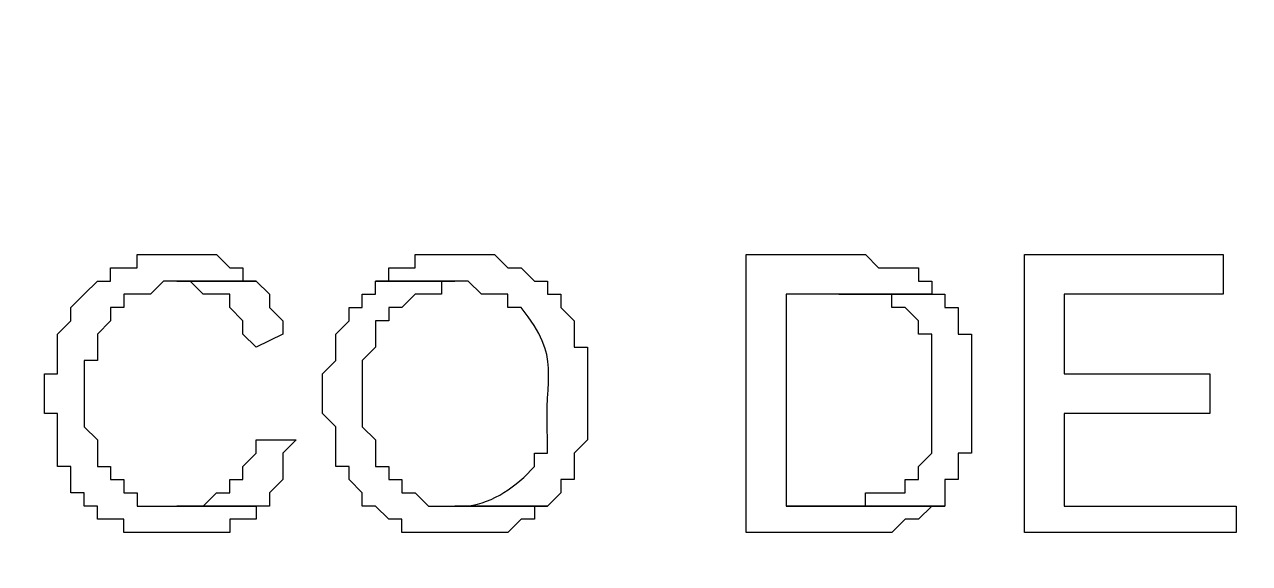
# Model space of a CAD drawing. Header units: millimetres. Extents: x 3165 to 8716, y -1118 to 2802.
# Drawn here: x 4602.86 to 4635.37, y -427.97 to -413.66 of the extents above; entities that cross this region are included whole.
import ezdxf

# ---------------------------------------------------------------- set-up
doc = ezdxf.new("R2010")
doc.units = ezdxf.units.MM
doc.layers.add('Camada 1', color=7, linetype='Continuous')

msp = doc.modelspace()

# ---------------------------------------------------------------- linework, layer by layer
at = {"layer": 'Camada 1', "lineweight": 9}
msp.add_open_spline([(4575.28, -465.804), (4575.28, -465.804), (4575.28, -387.794), (4575.28, -387.794), (4575.28, -387.794), (4575.28, -387.794), (4690.888, -387.794), (4690.888, -387.794), (4690.888, -387.794), (4690.888, -387.794), (4690.888, -465.804), (4690.888, -465.804), (4690.888, -465.804), (4690.888, -465.804), (4575.28, -465.804), (4575.28, -465.804)], degree=3, knots=[0, 0, 0, 0, 0.2, 0.2, 0.2, 0.2, 0.4, 0.4, 0.4, 0.4, 0.6, 0.6, 0.6, 0.6, 1, 1, 1, 1], dxfattribs=at)
at = {"layer": 'Camada 1'}
for points, knots in [([(4606.905, -419.772), (4606.905, -419.772), (4605.851, -419.772), (4605.851, -419.772), (4605.851, -419.772), (4605.851, -419.772), (4605.851, -420.124), (4605.851, -420.124), (4605.851, -420.124), (4605.851, -420.124), (4605.149, -420.124), (4605.149, -420.124), (4605.149, -420.124), (4605.149, -420.124), (4605.149, -420.474), (4605.149, -420.474), (4605.149, -420.474), (4605.149, -420.474), (4604.797, -420.474), (4604.797, -420.474), (4604.797, -420.474), (4604.797, -420.474), (4604.445, -420.826), (4604.445, -420.826), (4604.445, -420.826), (4604.445, -420.826), (4604.094, -421.178), (4604.094, -421.178), (4604.094, -421.178), (4604.094, -421.178), (4604.094, -421.528), (4604.094, -421.528), (4604.094, -421.528), (4604.094, -421.528), (4603.743, -421.88), (4603.743, -421.88), (4603.743, -421.88), (4603.743, -421.88), (4603.743, -422.934), (4603.743, -422.934), (4603.743, -422.934), (4603.743, -422.934), (4603.391, -422.934), (4603.391, -422.934), (4603.391, -422.934), (4603.391, -422.934), (4603.391, -423.989), (4603.391, -423.989), (4603.391, -423.989), (4603.391, -423.989), (4603.743, -423.989), (4603.743, -423.989), (4603.743, -423.989), (4603.743, -423.989), (4603.743, -425.395), (4603.743, -425.395), (4603.743, -425.395), (4603.743, -425.395), (4604.094, -425.395), (4604.094, -425.395), (4604.094, -425.395), (4604.094, -425.395), (4604.094, -426.097), (4604.094, -426.097), (4604.094, -426.097), (4604.094, -426.097), (4604.445, -426.097), (4604.445, -426.097), (4604.445, -426.097), (4604.445, -426.097), (4604.445, -426.449), (4604.445, -426.449), (4604.445, -426.449), (4604.445, -426.449), (4604.797, -426.449), (4604.797, -426.449), (4604.797, -426.449), (4604.797, -426.449), (4604.797, -426.799), (4604.797, -426.799), (4604.797, -426.799), (4604.797, -426.799), (4605.499, -426.799), (4605.499, -426.799), (4605.499, -426.799), (4605.499, -426.799), (4605.499, -427.151), (4605.499, -427.151), (4605.499, -427.151), (4605.499, -427.151), (4605.851, -427.151), (4605.851, -427.151), (4605.851, -427.151), (4606.553, -427.151), (4607.257, -427.151), (4607.959, -427.151), (4607.959, -427.151), (4607.959, -427.151), (4608.311, -427.151), (4608.311, -427.151), (4608.311, -427.151), (4608.311, -427.151), (4608.311, -426.799), (4608.311, -426.799), (4608.311, -426.799), (4608.311, -426.799), (4609.013, -426.799), (4609.013, -426.799), (4609.013, -426.799), (4609.013, -426.799), (4609.013, -426.449), (4609.013, -426.449), (4609.013, -426.449), (4609.013, -426.449), (4605.851, -426.449), (4605.851, -426.449), (4605.851, -426.449), (4605.851, -426.449), (4605.851, -426.097), (4605.851, -426.097), (4605.851, -426.097), (4605.851, -426.097), (4605.499, -426.097), (4605.499, -426.097), (4605.499, -426.097), (4605.499, -426.097), (4605.499, -425.745), (4605.499, -425.745), (4605.499, -425.745), (4605.499, -425.745), (4605.149, -425.745), (4605.149, -425.745), (4605.149, -425.745), (4605.149, -425.745), (4605.149, -425.395), (4605.149, -425.395), (4605.149, -425.395), (4605.149, -425.395), (4604.797, -425.395), (4604.797, -425.395), (4604.797, -425.395), (4604.797, -425.395), (4604.797, -424.691), (4604.797, -424.691), (4604.797, -424.691), (4604.797, -424.691), (4604.445, -424.341), (4604.445, -424.341), (4604.445, -424.341), (4604.445, -424.341), (4604.445, -422.582), (4604.445, -422.582), (4604.445, -422.582), (4604.445, -422.582), (4604.797, -422.582), (4604.797, -422.582), (4604.797, -422.582), (4604.797, -422.582), (4604.797, -421.88), (4604.797, -421.88), (4604.797, -421.88), (4604.797, -421.88), (4605.149, -421.528), (4605.149, -421.528), (4605.149, -421.528), (4605.149, -421.528), (4605.149, -421.178), (4605.149, -421.178), (4605.149, -421.178), (4605.149, -421.178), (4605.499, -421.178), (4605.499, -421.178), (4605.499, -421.178), (4605.499, -421.178), (4605.499, -420.826), (4605.499, -420.826), (4605.499, -420.826), (4605.499, -420.826), (4606.203, -420.826), (4606.203, -420.826), (4606.203, -420.826), (4606.203, -420.826), (4606.553, -420.474), (4606.553, -420.474), (4606.553, -420.474), (4606.553, -420.474), (4609.013, -420.474), (4609.013, -420.474), (4609.013, -420.474), (4609.013, -420.474), (4608.661, -420.474), (4608.661, -420.474), (4608.661, -420.474), (4608.661, -420.474), (4608.661, -420.124), (4608.661, -420.124), (4608.661, -420.124), (4608.661, -420.124), (4608.311, -420.124), (4608.311, -420.124), (4608.311, -420.124), (4608.311, -420.124), (4607.959, -419.772), (4607.959, -419.772), (4607.959, -419.772), (4607.959, -419.772), (4607.257, -419.772), (4607.257, -419.772), (4607.257, -419.772), (4607.257, -419.772), (4606.905, -419.772), (4606.905, -419.772)], [0, 0, 0, 0, 0.018519, 0.018519, 0.018519, 0.018519, 0.037037, 0.037037, 0.037037, 0.037037, 0.055556, 0.055556, 0.055556, 0.055556, 0.074074, 0.074074, 0.074074, 0.074074, 0.092593, 0.092593, 0.092593, 0.092593, 0.111111, 0.111111, 0.111111, 0.111111, 0.12963, 0.12963, 0.12963, 0.12963, 0.148148, 0.148148, 0.148148, 0.148148, 0.166667, 0.166667, 0.166667, 0.166667, 0.185185, 0.185185, 0.185185, 0.185185, 0.203704, 0.203704, 0.203704, 0.203704, 0.222222, 0.222222, 0.222222, 0.222222, 0.240741, 0.240741, 0.240741, 0.240741, 0.259259, 0.259259, 0.259259, 0.259259, 0.277778, 0.277778, 0.277778, 0.277778, 0.296296, 0.296296, 0.296296, 0.296296, 0.314815, 0.314815, 0.314815, 0.314815, 0.333333, 0.333333, 0.333333, 0.333333, 0.351852, 0.351852, 0.351852, 0.351852, 0.37037, 0.37037, 0.37037, 0.37037, 0.388889, 0.388889, 0.388889, 0.388889, 0.407407, 0.407407, 0.407407, 0.407407, 0.425926, 0.425926, 0.425926, 0.425926, 0.444444, 0.444444, 0.444444, 0.444444, 0.462963, 0.462963, 0.462963, 0.462963, 0.481481, 0.481481, 0.481481, 0.481481, 0.5, 0.5, 0.5, 0.5, 0.518519, 0.518519, 0.518519, 0.518519, 0.537037, 0.537037, 0.537037, 0.537037, 0.555556, 0.555556, 0.555556, 0.555556, 0.574074, 0.574074, 0.574074, 0.574074, 0.592593, 0.592593, 0.592593, 0.592593, 0.611111, 0.611111, 0.611111, 0.611111, 0.62963, 0.62963, 0.62963, 0.62963, 0.648148, 0.648148, 0.648148, 0.648148, 0.666667, 0.666667, 0.666667, 0.666667, 0.685185, 0.685185, 0.685185, 0.685185, 0.703704, 0.703704, 0.703704, 0.703704, 0.722222, 0.722222, 0.722222, 0.722222, 0.740741, 0.740741, 0.740741, 0.740741, 0.759259, 0.759259, 0.759259, 0.759259, 0.777778, 0.777778, 0.777778, 0.777778, 0.796296, 0.796296, 0.796296, 0.796296, 0.814815, 0.814815, 0.814815, 0.814815, 0.833333, 0.833333, 0.833333, 0.833333, 0.851852, 0.851852, 0.851852, 0.851852, 0.87037, 0.87037, 0.87037, 0.87037, 0.888889, 0.888889, 0.888889, 0.888889, 0.907407, 0.907407, 0.907407, 0.907407, 0.925926, 0.925926, 0.925926, 0.925926, 0.944444, 0.944444, 0.944444, 0.944444, 0.962963, 0.962963, 0.962963, 0.962963, 1, 1, 1, 1]), ([(4614.284, -419.772), (4614.284, -419.772), (4613.23, -419.772), (4613.23, -419.772), (4613.23, -419.772), (4613.23, -419.772), (4613.23, -420.124), (4613.23, -420.124), (4613.23, -420.124), (4613.23, -420.124), (4612.528, -420.124), (4612.528, -420.124), (4612.528, -420.124), (4612.528, -420.124), (4612.528, -420.474), (4612.528, -420.474), (4612.528, -420.474), (4612.528, -420.474), (4612.176, -420.474), (4612.176, -420.474), (4612.176, -420.474), (4612.176, -420.474), (4614.636, -420.474), (4614.636, -420.474), (4614.636, -420.474), (4614.636, -420.474), (4614.987, -420.826), (4614.987, -420.826), (4614.987, -420.826), (4614.987, -420.826), (4615.69, -420.826), (4615.69, -420.826), (4615.69, -420.826), (4615.69, -420.826), (4615.69, -421.178), (4615.69, -421.178), (4615.69, -421.178), (4615.69, -421.178), (4616.041, -421.178), (4616.041, -421.178), (4616.041, -421.178), (4617.148, -422.559), (4616.633, -422.916), (4616.745, -424.691), (4616.745, -424.691), (4616.745, -424.691), (4616.745, -425.043), (4616.745, -425.043), (4616.745, -425.043), (4616.745, -425.043), (4616.393, -425.043), (4616.393, -425.043), (4616.393, -425.043), (4616.393, -425.043), (4616.393, -425.395), (4616.393, -425.395), (4616.393, -425.395), (4615.913, -425.939), (4615.304, -426.349), (4614.636, -426.449), (4614.636, -426.449), (4614.636, -426.449), (4614.284, -426.449), (4614.284, -426.449), (4614.284, -426.449), (4614.284, -426.449), (4616.745, -426.449), (4616.745, -426.449), (4616.745, -426.449), (4616.745, -426.449), (4617.095, -426.097), (4617.095, -426.097), (4617.095, -426.097), (4617.095, -426.097), (4617.095, -425.745), (4617.095, -425.745), (4617.095, -425.745), (4617.095, -425.745), (4617.447, -425.745), (4617.447, -425.745), (4617.447, -425.745), (4617.447, -425.745), (4617.447, -425.043), (4617.447, -425.043), (4617.447, -425.043), (4617.447, -425.043), (4617.799, -424.691), (4617.799, -424.691), (4617.799, -424.691), (4617.799, -424.691), (4617.799, -422.232), (4617.799, -422.232), (4617.799, -422.232), (4617.799, -422.232), (4617.447, -422.232), (4617.447, -422.232), (4617.447, -422.232), (4617.447, -422.232), (4617.447, -421.528), (4617.447, -421.528), (4617.447, -421.528), (4617.447, -421.528), (4617.095, -421.178), (4617.095, -421.178), (4617.095, -421.178), (4617.095, -421.178), (4617.095, -420.826), (4617.095, -420.826), (4617.095, -420.826), (4617.095, -420.826), (4616.745, -420.826), (4616.745, -420.826), (4616.745, -420.826), (4616.745, -420.826), (4616.745, -420.474), (4616.745, -420.474), (4616.745, -420.474), (4616.745, -420.474), (4616.393, -420.474), (4616.393, -420.474), (4616.393, -420.474), (4616.393, -420.474), (4616.041, -420.124), (4616.041, -420.124), (4616.041, -420.124), (4616.041, -420.124), (4615.69, -420.124), (4615.69, -420.124), (4615.69, -420.124), (4615.69, -420.124), (4615.339, -419.772), (4615.339, -419.772), (4615.339, -419.772), (4615.339, -419.772), (4614.636, -419.772), (4614.636, -419.772), (4614.636, -419.772), (4614.636, -419.772), (4614.284, -419.772), (4614.284, -419.772)], [0, 0, 0, 0, 0.027778, 0.027778, 0.027778, 0.027778, 0.055556, 0.055556, 0.055556, 0.055556, 0.083333, 0.083333, 0.083333, 0.083333, 0.111111, 0.111111, 0.111111, 0.111111, 0.138889, 0.138889, 0.138889, 0.138889, 0.166667, 0.166667, 0.166667, 0.166667, 0.194444, 0.194444, 0.194444, 0.194444, 0.222222, 0.222222, 0.222222, 0.222222, 0.25, 0.25, 0.25, 0.25, 0.277778, 0.277778, 0.277778, 0.277778, 0.305556, 0.305556, 0.305556, 0.305556, 0.333333, 0.333333, 0.333333, 0.333333, 0.361111, 0.361111, 0.361111, 0.361111, 0.388889, 0.388889, 0.388889, 0.388889, 0.416667, 0.416667, 0.416667, 0.416667, 0.444444, 0.444444, 0.444444, 0.444444, 0.472222, 0.472222, 0.472222, 0.472222, 0.5, 0.5, 0.5, 0.5, 0.527778, 0.527778, 0.527778, 0.527778, 0.555556, 0.555556, 0.555556, 0.555556, 0.583333, 0.583333, 0.583333, 0.583333, 0.611111, 0.611111, 0.611111, 0.611111, 0.638889, 0.638889, 0.638889, 0.638889, 0.666667, 0.666667, 0.666667, 0.666667, 0.694444, 0.694444, 0.694444, 0.694444, 0.722222, 0.722222, 0.722222, 0.722222, 0.75, 0.75, 0.75, 0.75, 0.777778, 0.777778, 0.777778, 0.777778, 0.805556, 0.805556, 0.805556, 0.805556, 0.833333, 0.833333, 0.833333, 0.833333, 0.861111, 0.861111, 0.861111, 0.861111, 0.888889, 0.888889, 0.888889, 0.888889, 0.916667, 0.916667, 0.916667, 0.916667, 0.944444, 0.944444, 0.944444, 0.944444, 1, 1, 1, 1]), ([(4624.474, -419.772), (4624.474, -419.772), (4622.016, -419.772), (4622.016, -419.772), (4622.016, -419.772), (4622.016, -419.772), (4622.016, -427.151), (4622.016, -427.151), (4622.016, -427.151), (4622.016, -427.151), (4625.88, -427.151), (4625.88, -427.151), (4625.88, -427.151), (4625.88, -427.151), (4626.232, -426.799), (4626.232, -426.799), (4626.232, -426.799), (4626.232, -426.799), (4626.583, -426.799), (4626.583, -426.799), (4626.583, -426.799), (4626.583, -426.799), (4626.935, -426.449), (4626.935, -426.449), (4626.935, -426.449), (4626.935, -426.449), (4627.286, -426.449), (4627.286, -426.449), (4627.286, -426.449), (4627.286, -426.449), (4623.07, -426.449), (4623.07, -426.449), (4623.07, -426.449), (4623.07, -426.449), (4623.07, -420.826), (4623.07, -420.826), (4623.07, -420.826), (4623.07, -420.826), (4626.935, -420.826), (4626.935, -420.826), (4626.935, -420.826), (4626.935, -420.826), (4626.935, -420.474), (4626.935, -420.474), (4626.935, -420.474), (4626.935, -420.474), (4626.583, -420.474), (4626.583, -420.474), (4626.583, -420.474), (4626.583, -420.474), (4626.583, -420.124), (4626.583, -420.124), (4626.583, -420.124), (4626.583, -420.124), (4625.528, -420.124), (4625.528, -420.124), (4625.528, -420.124), (4625.528, -420.124), (4625.178, -419.772), (4625.178, -419.772), (4625.178, -419.772), (4625.178, -419.772), (4624.826, -419.772), (4624.826, -419.772), (4624.826, -419.772), (4624.826, -419.772), (4624.474, -419.772), (4624.474, -419.772)], [0, 0, 0, 0, 0.055556, 0.055556, 0.055556, 0.055556, 0.111111, 0.111111, 0.111111, 0.111111, 0.166667, 0.166667, 0.166667, 0.166667, 0.222222, 0.222222, 0.222222, 0.222222, 0.277778, 0.277778, 0.277778, 0.277778, 0.333333, 0.333333, 0.333333, 0.333333, 0.388889, 0.388889, 0.388889, 0.388889, 0.444444, 0.444444, 0.444444, 0.444444, 0.5, 0.5, 0.5, 0.5, 0.555556, 0.555556, 0.555556, 0.555556, 0.611111, 0.611111, 0.611111, 0.611111, 0.666667, 0.666667, 0.666667, 0.666667, 0.722222, 0.722222, 0.722222, 0.722222, 0.777778, 0.777778, 0.777778, 0.777778, 0.833333, 0.833333, 0.833333, 0.833333, 0.888889, 0.888889, 0.888889, 0.888889, 1, 1, 1, 1]), ([(4634.666, -419.772), (4634.666, -419.772), (4629.395, -419.772), (4629.395, -419.772), (4629.395, -419.772), (4629.395, -419.772), (4629.395, -427.151), (4629.395, -427.151), (4629.395, -427.151), (4629.395, -427.151), (4635.016, -427.151), (4635.016, -427.151), (4635.016, -427.151), (4635.016, -427.151), (4635.016, -426.449), (4635.016, -426.449), (4635.016, -426.449), (4635.016, -426.449), (4630.449, -426.449), (4630.449, -426.449), (4630.449, -426.449), (4630.449, -426.449), (4630.449, -423.989), (4630.449, -423.989), (4630.449, -423.989), (4630.449, -423.989), (4634.314, -423.989), (4634.314, -423.989), (4634.314, -423.989), (4634.314, -423.989), (4634.314, -422.934), (4634.314, -422.934), (4634.314, -422.934), (4634.314, -422.934), (4630.449, -422.934), (4630.449, -422.934), (4630.449, -422.934), (4630.449, -422.934), (4630.449, -420.826), (4630.449, -420.826), (4630.449, -420.826), (4630.449, -420.826), (4634.666, -420.826), (4634.666, -420.826), (4634.666, -420.826), (4634.666, -420.826), (4634.666, -419.772), (4634.666, -419.772)], [0, 0, 0, 0, 0.076923, 0.076923, 0.076923, 0.076923, 0.153846, 0.153846, 0.153846, 0.153846, 0.230769, 0.230769, 0.230769, 0.230769, 0.307692, 0.307692, 0.307692, 0.307692, 0.384615, 0.384615, 0.384615, 0.384615, 0.461538, 0.461538, 0.461538, 0.461538, 0.538462, 0.538462, 0.538462, 0.538462, 0.615385, 0.615385, 0.615385, 0.615385, 0.692308, 0.692308, 0.692308, 0.692308, 0.769231, 0.769231, 0.769231, 0.769231, 0.846154, 0.846154, 0.846154, 0.846154, 1, 1, 1, 1]), ([(4609.013, -420.474), (4609.013, -420.474), (4606.905, -420.474), (4606.905, -420.474), (4606.905, -420.474), (4606.905, -420.474), (4607.257, -420.474), (4607.257, -420.474), (4607.257, -420.474), (4607.257, -420.474), (4607.607, -420.826), (4607.607, -420.826), (4607.607, -420.826), (4607.607, -420.826), (4608.311, -420.826), (4608.311, -420.826), (4608.311, -420.826), (4608.311, -420.826), (4608.311, -421.178), (4608.311, -421.178), (4608.311, -421.178), (4608.311, -421.178), (4608.661, -421.528), (4608.661, -421.528), (4608.661, -421.528), (4608.661, -421.528), (4608.661, -421.88), (4608.661, -421.88), (4608.661, -421.88), (4608.661, -421.88), (4609.013, -422.232), (4609.013, -422.232), (4609.013, -422.232), (4609.013, -422.232), (4609.716, -421.88), (4609.716, -421.88), (4609.716, -421.88), (4609.716, -421.88), (4609.716, -421.528), (4609.716, -421.528), (4609.716, -421.528), (4609.716, -421.528), (4609.365, -421.178), (4609.365, -421.178), (4609.365, -421.178), (4609.365, -421.178), (4609.365, -420.826), (4609.365, -420.826), (4609.365, -420.826), (4609.365, -420.826), (4609.013, -420.474), (4609.013, -420.474)], [0, 0, 0, 0, 0.071429, 0.071429, 0.071429, 0.071429, 0.142857, 0.142857, 0.142857, 0.142857, 0.214286, 0.214286, 0.214286, 0.214286, 0.285714, 0.285714, 0.285714, 0.285714, 0.357143, 0.357143, 0.357143, 0.357143, 0.428571, 0.428571, 0.428571, 0.428571, 0.5, 0.5, 0.5, 0.5, 0.571429, 0.571429, 0.571429, 0.571429, 0.642857, 0.642857, 0.642857, 0.642857, 0.714286, 0.714286, 0.714286, 0.714286, 0.785714, 0.785714, 0.785714, 0.785714, 0.857143, 0.857143, 0.857143, 0.857143, 1, 1, 1, 1]), ([(4612.176, -420.474), (4612.176, -420.474), (4612.176, -420.826), (4612.176, -420.826), (4612.176, -420.826), (4612.176, -420.826), (4611.824, -420.826), (4611.824, -420.826), (4611.824, -420.826), (4611.824, -420.826), (4611.824, -421.178), (4611.824, -421.178), (4611.824, -421.178), (4611.824, -421.178), (4611.474, -421.178), (4611.474, -421.178), (4611.474, -421.178), (4611.474, -421.178), (4611.474, -421.528), (4611.474, -421.528), (4611.474, -421.528), (4611.474, -421.528), (4611.122, -421.88), (4611.122, -421.88), (4611.122, -421.88), (4611.122, -421.88), (4611.122, -422.582), (4611.122, -422.582), (4611.122, -422.582), (4611.122, -422.582), (4610.77, -422.934), (4610.77, -422.934), (4610.77, -422.934), (4610.77, -422.934), (4610.77, -423.989), (4610.77, -423.989), (4610.77, -423.989), (4610.77, -423.989), (4611.122, -424.341), (4611.122, -424.341), (4611.122, -424.341), (4611.122, -424.341), (4611.122, -425.395), (4611.122, -425.395), (4611.122, -425.395), (4611.122, -425.395), (4611.474, -425.395), (4611.474, -425.395), (4611.474, -425.395), (4611.474, -425.395), (4611.474, -425.745), (4611.474, -425.745), (4611.474, -425.745), (4611.474, -425.745), (4611.824, -426.097), (4611.824, -426.097), (4611.824, -426.097), (4611.824, -426.097), (4611.824, -426.449), (4611.824, -426.449), (4611.824, -426.449), (4611.824, -426.449), (4612.176, -426.449), (4612.176, -426.449), (4612.176, -426.449), (4612.176, -426.449), (4612.528, -426.799), (4612.528, -426.799), (4612.528, -426.799), (4612.528, -426.799), (4612.878, -426.799), (4612.878, -426.799), (4612.878, -426.799), (4612.878, -426.799), (4612.878, -427.151), (4612.878, -427.151), (4612.878, -427.151), (4612.878, -427.151), (4615.69, -427.151), (4615.69, -427.151), (4615.69, -427.151), (4615.69, -427.151), (4616.041, -426.799), (4616.041, -426.799), (4616.041, -426.799), (4616.041, -426.799), (4616.393, -426.799), (4616.393, -426.799), (4616.393, -426.799), (4616.393, -426.799), (4616.393, -426.449), (4616.393, -426.449), (4616.393, -426.449), (4616.393, -426.449), (4616.745, -426.449), (4616.745, -426.449), (4616.745, -426.449), (4616.745, -426.449), (4613.582, -426.449), (4613.582, -426.449), (4613.582, -426.449), (4613.582, -426.449), (4613.23, -426.097), (4613.23, -426.097), (4613.23, -426.097), (4613.23, -426.097), (4612.878, -426.097), (4612.878, -426.097), (4612.878, -426.097), (4612.878, -426.097), (4612.878, -425.745), (4612.878, -425.745), (4612.878, -425.745), (4612.878, -425.745), (4612.528, -425.745), (4612.528, -425.745), (4612.528, -425.745), (4612.528, -425.745), (4612.528, -425.395), (4612.528, -425.395), (4612.528, -425.395), (4612.528, -425.395), (4612.176, -425.395), (4612.176, -425.395), (4612.176, -425.395), (4612.176, -425.395), (4612.176, -424.691), (4612.176, -424.691), (4612.176, -424.691), (4612.176, -424.691), (4611.824, -424.341), (4611.824, -424.341), (4611.824, -424.341), (4611.824, -424.341), (4611.824, -422.582), (4611.824, -422.582), (4611.824, -422.582), (4611.824, -422.582), (4612.176, -422.232), (4612.176, -422.232), (4612.176, -422.232), (4612.176, -422.232), (4612.176, -421.528), (4612.176, -421.528), (4612.176, -421.528), (4612.176, -421.528), (4612.528, -421.528), (4612.528, -421.528), (4612.528, -421.528), (4612.528, -421.528), (4612.528, -421.178), (4612.528, -421.178), (4612.528, -421.178), (4612.528, -421.178), (4612.878, -421.178), (4612.878, -421.178), (4612.878, -421.178), (4612.878, -421.178), (4613.23, -420.826), (4613.23, -420.826), (4613.23, -420.826), (4613.23, -420.826), (4613.932, -420.826), (4613.932, -420.826), (4613.932, -420.826), (4613.932, -420.826), (4613.932, -420.474), (4613.932, -420.474), (4613.932, -420.474), (4613.932, -420.474), (4614.284, -420.474), (4614.284, -420.474), (4614.284, -420.474), (4614.284, -420.474), (4612.176, -420.474), (4612.176, -420.474)], [0, 0, 0, 0, 0.022222, 0.022222, 0.022222, 0.022222, 0.044444, 0.044444, 0.044444, 0.044444, 0.066667, 0.066667, 0.066667, 0.066667, 0.088889, 0.088889, 0.088889, 0.088889, 0.111111, 0.111111, 0.111111, 0.111111, 0.133333, 0.133333, 0.133333, 0.133333, 0.155556, 0.155556, 0.155556, 0.155556, 0.177778, 0.177778, 0.177778, 0.177778, 0.2, 0.2, 0.2, 0.2, 0.222222, 0.222222, 0.222222, 0.222222, 0.244444, 0.244444, 0.244444, 0.244444, 0.266667, 0.266667, 0.266667, 0.266667, 0.288889, 0.288889, 0.288889, 0.288889, 0.311111, 0.311111, 0.311111, 0.311111, 0.333333, 0.333333, 0.333333, 0.333333, 0.355556, 0.355556, 0.355556, 0.355556, 0.377778, 0.377778, 0.377778, 0.377778, 0.4, 0.4, 0.4, 0.4, 0.422222, 0.422222, 0.422222, 0.422222, 0.444444, 0.444444, 0.444444, 0.444444, 0.466667, 0.466667, 0.466667, 0.466667, 0.488889, 0.488889, 0.488889, 0.488889, 0.511111, 0.511111, 0.511111, 0.511111, 0.533333, 0.533333, 0.533333, 0.533333, 0.555556, 0.555556, 0.555556, 0.555556, 0.577778, 0.577778, 0.577778, 0.577778, 0.6, 0.6, 0.6, 0.6, 0.622222, 0.622222, 0.622222, 0.622222, 0.644444, 0.644444, 0.644444, 0.644444, 0.666667, 0.666667, 0.666667, 0.666667, 0.688889, 0.688889, 0.688889, 0.688889, 0.711111, 0.711111, 0.711111, 0.711111, 0.733333, 0.733333, 0.733333, 0.733333, 0.755556, 0.755556, 0.755556, 0.755556, 0.777778, 0.777778, 0.777778, 0.777778, 0.8, 0.8, 0.8, 0.8, 0.822222, 0.822222, 0.822222, 0.822222, 0.844444, 0.844444, 0.844444, 0.844444, 0.866667, 0.866667, 0.866667, 0.866667, 0.888889, 0.888889, 0.888889, 0.888889, 0.911111, 0.911111, 0.911111, 0.911111, 0.933333, 0.933333, 0.933333, 0.933333, 0.955556, 0.955556, 0.955556, 0.955556, 1, 1, 1, 1]), ([(4626.935, -420.826), (4626.935, -420.826), (4624.474, -420.826), (4624.474, -420.826), (4624.474, -420.826), (4624.474, -420.826), (4625.88, -420.826), (4625.88, -420.826), (4625.88, -420.826), (4625.88, -420.826), (4625.88, -421.178), (4625.88, -421.178), (4625.88, -421.178), (4625.88, -421.178), (4626.232, -421.178), (4626.232, -421.178), (4626.232, -421.178), (4626.232, -421.178), (4626.583, -421.528), (4626.583, -421.528), (4626.583, -421.528), (4626.583, -421.528), (4626.583, -421.88), (4626.583, -421.88), (4626.583, -421.88), (4626.583, -421.88), (4626.935, -421.88), (4626.935, -421.88), (4626.935, -421.88), (4626.935, -421.88), (4626.935, -425.043), (4626.935, -425.043), (4626.935, -425.043), (4626.935, -425.043), (4626.583, -425.395), (4626.583, -425.395), (4626.583, -425.395), (4626.583, -425.395), (4626.583, -425.745), (4626.583, -425.745), (4626.583, -425.745), (4626.583, -425.745), (4626.232, -425.745), (4626.232, -425.745), (4626.232, -425.745), (4626.232, -425.745), (4626.232, -426.097), (4626.232, -426.097), (4626.232, -426.097), (4626.232, -426.097), (4625.178, -426.097), (4625.178, -426.097), (4625.178, -426.097), (4625.178, -426.097), (4625.178, -426.449), (4625.178, -426.449), (4625.178, -426.449), (4625.178, -426.449), (4623.07, -426.449), (4623.07, -426.449), (4623.07, -426.449), (4623.07, -426.449), (4627.286, -426.449), (4627.286, -426.449), (4627.286, -426.449), (4627.286, -426.449), (4627.286, -425.745), (4627.286, -425.745), (4627.286, -425.745), (4627.286, -425.745), (4627.637, -425.745), (4627.637, -425.745), (4627.637, -425.745), (4627.637, -425.745), (4627.637, -425.043), (4627.637, -425.043), (4627.637, -425.043), (4627.637, -425.043), (4627.989, -425.043), (4627.989, -425.043), (4627.989, -425.043), (4627.989, -425.043), (4627.989, -424.691), (4627.989, -424.691), (4627.989, -424.691), (4627.989, -423.871), (4627.989, -423.052), (4627.989, -422.232), (4627.989, -422.232), (4627.989, -422.232), (4627.989, -421.88), (4627.989, -421.88), (4627.989, -421.88), (4627.989, -421.88), (4627.637, -421.88), (4627.637, -421.88), (4627.637, -421.88), (4627.637, -421.88), (4627.637, -421.178), (4627.637, -421.178), (4627.637, -421.178), (4627.637, -421.178), (4627.286, -421.178), (4627.286, -421.178), (4627.286, -421.178), (4627.286, -421.178), (4627.286, -420.826), (4627.286, -420.826), (4627.286, -420.826), (4627.286, -420.826), (4626.935, -420.826), (4626.935, -420.826)], [0, 0, 0, 0, 0.034483, 0.034483, 0.034483, 0.034483, 0.068966, 0.068966, 0.068966, 0.068966, 0.103448, 0.103448, 0.103448, 0.103448, 0.137931, 0.137931, 0.137931, 0.137931, 0.172414, 0.172414, 0.172414, 0.172414, 0.206897, 0.206897, 0.206897, 0.206897, 0.241379, 0.241379, 0.241379, 0.241379, 0.275862, 0.275862, 0.275862, 0.275862, 0.310345, 0.310345, 0.310345, 0.310345, 0.344828, 0.344828, 0.344828, 0.344828, 0.37931, 0.37931, 0.37931, 0.37931, 0.413793, 0.413793, 0.413793, 0.413793, 0.448276, 0.448276, 0.448276, 0.448276, 0.482759, 0.482759, 0.482759, 0.482759, 0.517241, 0.517241, 0.517241, 0.517241, 0.551724, 0.551724, 0.551724, 0.551724, 0.586207, 0.586207, 0.586207, 0.586207, 0.62069, 0.62069, 0.62069, 0.62069, 0.655172, 0.655172, 0.655172, 0.655172, 0.689655, 0.689655, 0.689655, 0.689655, 0.724138, 0.724138, 0.724138, 0.724138, 0.758621, 0.758621, 0.758621, 0.758621, 0.793103, 0.793103, 0.793103, 0.793103, 0.827586, 0.827586, 0.827586, 0.827586, 0.862069, 0.862069, 0.862069, 0.862069, 0.896552, 0.896552, 0.896552, 0.896552, 0.931034, 0.931034, 0.931034, 0.931034, 1, 1, 1, 1]), ([(4609.013, -424.691), (4609.013, -424.691), (4609.013, -425.043), (4609.013, -425.043), (4609.013, -425.043), (4609.013, -425.043), (4608.661, -425.395), (4608.661, -425.395), (4608.661, -425.395), (4608.661, -425.395), (4608.661, -425.745), (4608.661, -425.745), (4608.661, -425.745), (4608.661, -425.745), (4608.311, -425.745), (4608.311, -425.745), (4608.311, -425.745), (4608.311, -425.745), (4608.311, -426.097), (4608.311, -426.097), (4608.311, -426.097), (4608.311, -426.097), (4607.959, -426.097), (4607.959, -426.097), (4607.959, -426.097), (4607.959, -426.097), (4607.607, -426.449), (4607.607, -426.449), (4607.607, -426.449), (4607.607, -426.449), (4606.905, -426.449), (4606.905, -426.449), (4606.905, -426.449), (4606.905, -426.449), (4609.365, -426.449), (4609.365, -426.449), (4609.365, -426.449), (4609.365, -426.449), (4609.365, -426.097), (4609.365, -426.097), (4609.365, -426.097), (4609.365, -426.097), (4609.716, -425.745), (4609.716, -425.745), (4609.716, -425.745), (4609.716, -425.745), (4609.716, -425.043), (4609.716, -425.043), (4609.716, -425.043), (4609.716, -425.043), (4610.068, -424.691), (4610.068, -424.691), (4610.068, -424.691), (4610.068, -424.691), (4609.013, -424.691), (4609.013, -424.691)], [0, 0, 0, 0, 0.066667, 0.066667, 0.066667, 0.066667, 0.133333, 0.133333, 0.133333, 0.133333, 0.2, 0.2, 0.2, 0.2, 0.266667, 0.266667, 0.266667, 0.266667, 0.333333, 0.333333, 0.333333, 0.333333, 0.4, 0.4, 0.4, 0.4, 0.466667, 0.466667, 0.466667, 0.466667, 0.533333, 0.533333, 0.533333, 0.533333, 0.6, 0.6, 0.6, 0.6, 0.666667, 0.666667, 0.666667, 0.666667, 0.733333, 0.733333, 0.733333, 0.733333, 0.8, 0.8, 0.8, 0.8, 0.866667, 0.866667, 0.866667, 0.866667, 1, 1, 1, 1])]:
    msp.add_open_spline(points, degree=3, knots=knots, dxfattribs=at)

doc.saveas('drawing.dxf')
